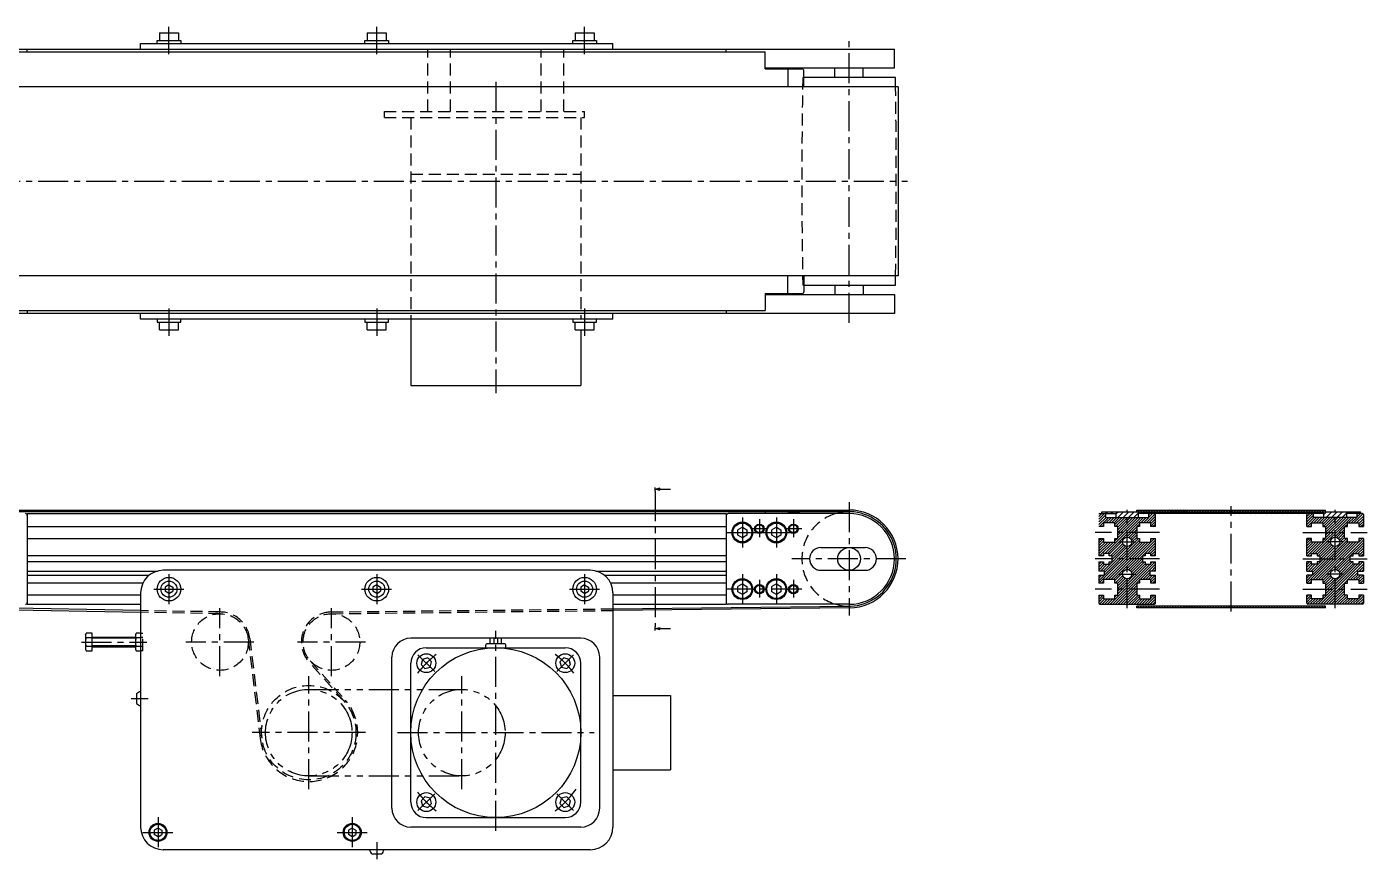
# Model space of a CAD drawing. Extents: x -3 to 1062, y -8 to 436.
# Drawn here: x 352 to 1062, y -5 to 436 of the extents above; entities that cross this region are included whole.
import ezdxf

# ---------------------------------------------------------------- set-up
doc = ezdxf.new("R2010")
doc.units = 0
doc.header["$LTSCALE"] = 0.5
for name, pattern in [('CENTER', [50.8, 31.75, -6.35, 6.35, -6.35]), ('DASHED', [19.05, 12.7, -6.35]), ('PHANTOM', [63.5, 31.75, -6.35, 6.35, -6.35, 6.35, -6.35])]:
    doc.linetypes.add(name, pattern=pattern)
doc.layers.get('0').update_dxf_attribs({"linetype": 'CONTINUOUS'})
doc.layers.add('CENTER', color=1, linetype='CENTER')

# ---------------------------------------------------------------- blocks, each defined once
blk = doc.blocks.new('_OPEN30')
at = {"color": 0, "linetype": 'BYBLOCK'}
for p, q in [((-1, 0.27), (0, 0)), ((0, 0), (-1, -0.27)), ((0, 0), (-1, 0))]:
    blk.add_line(p, q, dxfattribs=at)
blk = doc.blocks.new('*U70')
at = {"color": 7, "linetype": 'CONTINUOUS'}
blk.add_lwpolyline([(687.49, 190.9), (692.99, 190.9)], dxfattribs=at)
at = {"color": 7, "linetype": 'CONTINUOUS', "xscale": 2.5, "yscale": 2.5, "zscale": 2.5, "rotation": 180}
blk.add_blockref('_OPEN30', (684.99, 190.9), dxfattribs=at)
blk = doc.blocks.new('*U71')
at = {"color": 7, "linetype": 'CONTINUOUS'}
blk.add_lwpolyline([(687.49, 117.1), (692.99, 117.1)], dxfattribs=at)
at = {"color": 7, "linetype": 'CONTINUOUS', "xscale": 2.5, "yscale": 2.5, "zscale": 2.5, "rotation": 180}
blk.add_blockref('_OPEN30', (684.99, 117.1), dxfattribs=at)

msp = doc.modelspace()

# ---------------------------------------------------------------- linework, layer by layer
at = {"color": 7, "linetype": 'CONTINUOUS'}
for p, q in [((412.55, 427), (662.55, 427)), ((412.55, 424), (412.55, 427)), ((421.3, 428.6), (433.8, 428.6)), ((421.3, 427), (421.3, 428.6)), ((422.55, 432.6), (432.55, 432.6)), ((422.55, 432.6), (422.55, 428.6)), ((432.55, 432.6), (432.55, 428.6)), ((433.8, 428.6), (433.8, 427)), ((531.3, 428.6), (543.8, 428.6)), ((531.3, 427), (531.3, 428.6)), ((532.55, 432.6), (542.55, 432.6)), ((532.55, 432.6), (532.55, 428.6)), ((542.55, 432.6), (542.55, 428.6)), ((543.8, 428.6), (543.8, 427)), ((641.3, 428.6), (653.8, 428.6)), ((641.3, 427), (641.3, 428.6)), ((642.55, 432.6), (652.55, 432.6)), ((642.55, 432.6), (642.55, 428.6)), ((652.55, 432.6), (652.55, 428.6)), ((653.8, 428.6), (653.8, 427)), ((662.55, 424), (662.55, 427)), ((263.55, 424), (811.55, 424)), ((332.05, 422.5), (743.05, 422.5)), ((352.55, 422.5), (352.55, 424)), ((722.55, 422.5), (722.55, 424)), ((743.05, 413.5), (743.05, 422.5)), ((811.55, 414), (811.55, 424)), ((743.05, 414), (811.55, 414)), ((743.05, 413.5), (762.61, 413.5)), ((755.1, 413.5), (755.1, 404)), ((763.61, 404), (763.61, 412.5)), ((780.05, 409), (780.05, 414)), ((795.05, 409), (795.05, 414)), ((812.05, 409), (763.61, 409)), ((813.45, 404), (261.65, 404)), ((813.45, 404), (813.45, 304)), ((813.45, 304), (261.65, 304)), ((755.1, 294.5), (755.1, 304)), ((763.61, 304), (763.61, 295.5)), ((763.61, 299), (812.05, 299)), ((780.05, 299), (780.05, 294)), ((795.05, 299), (795.05, 294)), ((743.05, 294.5), (743.05, 285.5)), ((743.05, 294.5), (762.61, 294.5)), ((743.05, 294), (811.55, 294)), ((811.55, 294), (811.55, 284)), ((811.55, 284), (263.55, 284)), ((332.05, 285.5), (743.05, 285.5)), ((352.55, 285.5), (352.55, 284)), ((412.55, 281), (412.55, 284)), ((662.55, 281), (662.55, 284)), ((722.55, 285.5), (722.55, 284)), ((662.55, 281), (412.55, 281)), ((421.3, 281), (421.3, 279.4)), ((421.3, 279.4), (433.8, 279.4)), ((422.55, 275.4), (422.55, 279.4)), ((432.55, 275.4), (432.55, 279.4)), ((433.8, 279.4), (433.8, 281)), ((531.3, 281), (531.3, 279.4)), ((531.3, 279.4), (543.8, 279.4)), ((532.55, 275.4), (532.55, 279.4)), ((542.55, 275.4), (542.55, 279.4)), ((543.8, 279.4), (543.8, 281)), ((555.55, 281), (555.55, 245.8)), ((641.3, 281), (641.3, 279.4)), ((641.3, 279.4), (653.8, 279.4)), ((642.55, 275.4), (642.55, 279.4)), ((652.55, 275.4), (652.55, 279.4)), ((653.8, 279.4), (653.8, 281)), ((422.55, 275.4), (432.55, 275.4)), ((532.55, 275.4), (542.55, 275.4)), ((642.55, 275.4), (652.55, 275.4)), ((645.55, 275.4), (645.55, 245.8)), ((555.55, 245.8), (645.55, 245.8)), ((287.55, 179.9), (787.55, 179.9)), ((787.55, 179), (287.55, 179)), ((352.55, 178), (722.55, 178)), ((352.55, 178), (352.55, 130)), ((722.55, 178), (722.55, 130)), ((787.55, 178), (723.55, 178)), ((743.05, 179), (743.05, 178)), ((755.12, 179), (763.61, 178.26)), ((763.61, 178.26), (763.59, 178)), ((920.3, 178), (928.8, 178)), ((921.3, 179), (1058.3, 179)), ((921.3, 178), (921.3, 179)), ((923.3, 178), (923.3, 176)), ((928.8, 178), (928.8, 176)), ((939.8, 179), (939.8, 179.9)), ((939.8, 179.9), (1039.8, 179.9)), ((1038.8, 178), (940.8, 178)), ((940.8, 176), (940.8, 178)), ((946.3, 176), (946.3, 178)), ((949.8, 171.1), (949.8, 177.5)), ((1029.8, 171.1), (1029.8, 177.5)), ((1033.3, 176), (1033.3, 178)), ((1038.8, 176), (1038.8, 178)), ((1039.8, 179), (1039.8, 179.9)), ((1050.8, 178), (1050.8, 176)), ((1059.3, 178), (1050.8, 178)), ((1056.3, 178), (1056.3, 176)), ((1058.3, 178), (1058.3, 179)), ((1059.8, 177.5), (1059.8, 171.1)), ((352.55, 171.1), (722.55, 171.1)), ((731.05, 170.75), (728.67, 169.37)), ((731.05, 170.75), (733.43, 169.37)), ((749.05, 170.75), (746.67, 169.37)), ((749.05, 170.75), (751.43, 169.37)), ((922.3, 171.1), (919.8, 171.1)), ((928.3, 173.1), (922.3, 173.1)), ((922.3, 173.1), (922.3, 171.1)), ((923.3, 176), (946.3, 176)), ((928.3, 171.1), (928.3, 173.1)), ((929.8, 171.1), (928.3, 171.1)), ((929.8, 164.9), (929.8, 171.1)), ((941.3, 171.1), (939.8, 171.1)), ((939.8, 171.1), (939.8, 164.9)), ((947.3, 173.1), (941.3, 173.1)), ((941.3, 173.1), (941.3, 171.1)), ((947.3, 171.1), (947.3, 173.1)), ((949.8, 171.1), (947.3, 171.1)), ((1029.8, 171.1), (1032.3, 171.1)), ((1032.3, 171.1), (1032.3, 173.1)), ((1032.3, 173.1), (1038.3, 173.1)), ((1056.3, 176), (1033.3, 176)), ((1038.3, 173.1), (1038.3, 171.1)), ((1038.3, 171.1), (1039.8, 171.1)), ((1039.8, 171.1), (1039.8, 164.9)), ((1049.8, 164.9), (1049.8, 171.1)), ((1049.8, 171.1), (1051.3, 171.1)), ((1051.3, 171.1), (1051.3, 173.1)), ((1051.3, 173.1), (1057.3, 173.1)), ((1057.3, 173.1), (1057.3, 171.1)), ((1057.3, 171.1), (1059.8, 171.1)), ((352.55, 164.9), (722.55, 164.9)), ((728.67, 166.63), (728.67, 169.37)), ((731.05, 165.25), (728.67, 166.63)), ((733.43, 166.63), (731.05, 165.25)), ((733.43, 169.37), (733.43, 166.63)), ((746.67, 166.63), (746.67, 169.37)), ((749.05, 165.25), (746.67, 166.63)), ((751.43, 166.63), (749.05, 165.25)), ((751.43, 169.37), (751.43, 166.63)), ((919.8, 164.9), (919.8, 155.6)), ((919.8, 164.9), (922.3, 164.9)), ((922.3, 164.9), (922.3, 162.9)), ((928.3, 162.9), (928.3, 164.9)), ((928.3, 164.9), (929.8, 164.9)), ((939.8, 164.9), (941.3, 164.9)), ((941.3, 164.9), (941.3, 162.9)), ((947.3, 162.9), (947.3, 164.9)), ((947.3, 164.9), (949.8, 164.9)), ((949.8, 155.6), (949.8, 164.9)), ((1032.3, 164.9), (1029.8, 164.9)), ((1029.8, 155.6), (1029.8, 164.9)), ((1032.3, 162.9), (1032.3, 164.9)), ((1039.8, 164.9), (1038.3, 164.9)), ((1038.3, 164.9), (1038.3, 162.9)), ((1051.3, 164.9), (1049.8, 164.9)), ((1051.3, 162.9), (1051.3, 164.9)), ((1059.8, 164.9), (1057.3, 164.9)), ((1057.3, 164.9), (1057.3, 162.9)), ((1059.8, 164.9), (1059.8, 155.6)), ((772.57, 160), (796.07, 160)), ((922.3, 162.9), (928.3, 162.9)), ((925.3, 156.85), (922.3, 156.85)), ((922.3, 156.85), (922.3, 155.6)), ((925.3, 155.6), (925.3, 156.85)), ((941.3, 162.9), (947.3, 162.9)), ((947.3, 156.85), (944.3, 156.85)), ((944.3, 156.85), (944.3, 155.6)), ((947.3, 155.6), (947.3, 156.85)), ((1038.3, 162.9), (1032.3, 162.9)), ((1032.3, 155.6), (1032.3, 156.85)), ((1032.3, 156.85), (1035.3, 156.85)), ((1035.3, 156.85), (1035.3, 155.6)), ((1057.3, 162.9), (1051.3, 162.9)), ((1054.3, 155.6), (1054.3, 156.85)), ((1054.3, 156.85), (1057.3, 156.85)), ((1057.3, 156.85), (1057.3, 155.6)), ((722.55, 155.6), (352.55, 155.6)), ((722.55, 152.4), (352.55, 152.4)), ((922.3, 155.6), (919.8, 155.6)), ((919.8, 152.4), (919.8, 147.6)), ((919.8, 152.4), (922.3, 152.4)), ((922.3, 152.4), (922.3, 151.15)), ((922.3, 151.15), (925.3, 151.15)), ((926.8, 155.6), (925.3, 155.6)), ((925.3, 151.15), (925.3, 152.4)), ((925.3, 152.4), (926.8, 152.4)), ((926.8, 152.4), (926.8, 155.6)), ((944.3, 155.6), (942.8, 155.6)), ((942.8, 155.6), (942.8, 152.4)), ((942.8, 152.4), (944.3, 152.4)), ((944.3, 152.4), (944.3, 151.15)), ((944.3, 151.15), (947.3, 151.15)), ((949.8, 155.6), (947.3, 155.6)), ((947.3, 151.15), (947.3, 152.4)), ((947.3, 152.4), (949.8, 152.4)), ((949.8, 147.6), (949.8, 152.4)), ((1029.8, 155.6), (1032.3, 155.6)), ((1032.3, 152.4), (1029.8, 152.4)), ((1029.8, 147.6), (1029.8, 152.4)), ((1032.3, 151.15), (1032.3, 152.4)), ((1035.3, 151.15), (1032.3, 151.15)), ((1035.3, 155.6), (1036.8, 155.6)), ((1036.8, 152.4), (1035.3, 152.4)), ((1035.3, 152.4), (1035.3, 151.15)), ((1036.8, 155.6), (1036.8, 152.4)), ((1052.8, 152.4), (1052.8, 155.6)), ((1052.8, 155.6), (1054.3, 155.6)), ((1054.3, 152.4), (1052.8, 152.4)), ((1054.3, 151.15), (1054.3, 152.4)), ((1057.3, 151.15), (1054.3, 151.15)), ((1057.3, 155.6), (1059.8, 155.6)), ((1059.8, 152.4), (1057.3, 152.4)), ((1057.3, 152.4), (1057.3, 151.15)), ((1059.8, 152.4), (1059.8, 147.6)), ((352.55, 147.6), (421.48, 147.6)), ((352.55, 145.4), (417.09, 145.4)), ((650.55, 148), (424.55, 148)), ((653.63, 147.6), (722.55, 147.6)), ((658.01, 145.4), (722.55, 145.4)), ((772.57, 148), (796.07, 148)), ((922.8, 147.6), (919.8, 147.6)), ((919.8, 145.4), (919.8, 141.1)), ((919.8, 145.4), (922.8, 145.4)), ((928.3, 143.1), (922.3, 143.1)), ((922.3, 143.1), (922.3, 141.1)), ((922.8, 145.4), (922.8, 147.6)), ((928.3, 141.1), (928.3, 143.1)), ((947.3, 143.1), (941.3, 143.1)), ((941.3, 143.1), (941.3, 141.1)), ((949.8, 147.6), (946.8, 147.6)), ((946.8, 147.6), (946.8, 145.4)), ((946.8, 145.4), (949.8, 145.4)), ((947.3, 141.1), (947.3, 143.1)), ((949.8, 141.1), (949.8, 145.4)), ((1029.8, 147.6), (1032.8, 147.6)), ((1032.8, 145.4), (1029.8, 145.4)), ((1029.8, 141.1), (1029.8, 145.4)), ((1032.3, 141.1), (1032.3, 143.1)), ((1032.3, 143.1), (1038.3, 143.1)), ((1032.8, 147.6), (1032.8, 145.4)), ((1038.3, 143.1), (1038.3, 141.1)), ((1051.3, 141.1), (1051.3, 143.1)), ((1051.3, 143.1), (1057.3, 143.1)), ((1056.8, 145.4), (1056.8, 147.6)), ((1056.8, 147.6), (1059.8, 147.6)), ((1059.8, 145.4), (1056.8, 145.4)), ((1057.3, 143.1), (1057.3, 141.1)), ((1059.8, 145.4), (1059.8, 141.1)), ((413.69, 141.1), (352.55, 141.1)), ((412.55, 134.9), (352.55, 134.9)), ((412.55, 136), (412.55, 12)), ((427.55, 140.29), (425.55, 139.13)), ((425.55, 139.13), (425.55, 136.86)), ((427.55, 135.71), (425.55, 136.86)), ((427.55, 140.29), (429.55, 139.13)), ((427.55, 135.71), (429.55, 136.86)), ((429.55, 139.13), (429.55, 136.86)), ((537.55, 140.29), (535.55, 139.13)), ((535.55, 139.13), (535.55, 136.86)), ((537.55, 135.71), (535.55, 136.86)), ((537.55, 140.29), (539.55, 139.13)), ((537.55, 135.71), (539.55, 136.86)), ((539.55, 139.13), (539.55, 136.86)), ((647.55, 140.29), (645.55, 139.13)), ((645.55, 139.13), (645.55, 136.86)), ((647.55, 135.71), (645.55, 136.86)), ((647.55, 140.29), (649.55, 139.13)), ((647.55, 135.71), (649.55, 136.86)), ((649.55, 139.13), (649.55, 136.86)), ((722.55, 141.1), (661.42, 141.1)), ((662.55, 136), (662.55, 12)), ((722.55, 134.9), (662.55, 134.9)), ((731.05, 140.75), (728.67, 139.37)), ((728.67, 136.63), (728.67, 139.37)), ((731.05, 135.25), (728.67, 136.63)), ((731.05, 140.75), (733.43, 139.37)), ((733.43, 136.63), (731.05, 135.25)), ((733.43, 139.37), (733.43, 136.63)), ((749.05, 140.75), (746.67, 139.37)), ((746.67, 136.63), (746.67, 139.37)), ((749.05, 135.25), (746.67, 136.63)), ((749.05, 140.75), (751.43, 139.37)), ((751.43, 136.63), (749.05, 135.25)), ((751.43, 139.37), (751.43, 136.63)), ((922.3, 141.1), (919.8, 141.1)), ((919.8, 134.9), (919.8, 130.5)), ((919.8, 134.9), (922.3, 134.9)), ((922.3, 134.9), (922.3, 132.9)), ((929.8, 141.1), (928.3, 141.1)), ((928.3, 132.9), (928.3, 134.9)), ((928.3, 134.9), (929.8, 134.9)), ((929.8, 134.9), (929.8, 141.1)), ((941.3, 141.1), (939.8, 141.1)), ((939.8, 141.1), (939.8, 134.9)), ((939.8, 134.9), (941.3, 134.9)), ((941.3, 134.9), (941.3, 132.9)), ((949.8, 141.1), (947.3, 141.1)), ((947.3, 132.9), (947.3, 134.9)), ((947.3, 134.9), (949.8, 134.9)), ((949.8, 130.5), (949.8, 134.9)), ((1029.8, 141.1), (1032.3, 141.1)), ((1032.3, 134.9), (1029.8, 134.9)), ((1029.8, 130.5), (1029.8, 134.9)), ((1032.3, 132.9), (1032.3, 134.9)), ((1038.3, 141.1), (1039.8, 141.1)), ((1039.8, 134.9), (1038.3, 134.9)), ((1038.3, 134.9), (1038.3, 132.9)), ((1039.8, 141.1), (1039.8, 134.9)), ((1049.8, 134.9), (1049.8, 141.1)), ((1049.8, 141.1), (1051.3, 141.1)), ((1051.3, 134.9), (1049.8, 134.9)), ((1051.3, 132.9), (1051.3, 134.9)), ((1057.3, 141.1), (1059.8, 141.1)), ((1059.8, 134.9), (1057.3, 134.9)), ((1057.3, 134.9), (1057.3, 132.9)), ((1059.8, 134.9), (1059.8, 130.5)), ((287.07, 128.1), (412.55, 125.78)), ((412.55, 126.68), (287.09, 129)), ((352.55, 130), (412.55, 130)), ((662.55, 130), (722.55, 130)), ((662.55, 127.59), (787.84, 129)), ((787.85, 128.1), (662.55, 126.69)), ((787.55, 130), (723.55, 130)), ((920.3, 130), (949.3, 130)), ((922.3, 132.9), (928.3, 132.9)), ((1039.8, 129), (939.8, 129)), ((939.8, 128.1), (939.8, 129)), ((1039.8, 128.1), (939.8, 128.1)), ((941.3, 132.9), (947.3, 132.9)), ((1059.3, 130), (1030.3, 130)), ((1038.3, 132.9), (1032.3, 132.9)), ((1039.8, 128.1), (1039.8, 129)), ((1057.3, 132.9), (1051.3, 132.9)), ((383.32, 114), (383.67, 114.62)), ((383.32, 114), (383.32, 106)), ((386.82, 114.62), (383.67, 114.62)), ((386.82, 105.38), (386.82, 114.62)), ((409.75, 114), (410.11, 114.62)), ((409.75, 114), (409.75, 106)), ((412.55, 114.62), (410.11, 114.62)), ((383.67, 112.31), (386.82, 112.31)), ((386.82, 107.69), (383.67, 107.69)), ((386.82, 112.5), (409.75, 112.5)), ((386.82, 107.5), (409.75, 107.5)), ((410.11, 112.31), (412.55, 112.31)), ((412.55, 107.69), (410.11, 107.69)), ((645.55, 112), (555.55, 112)), ((563.78, 107), (637.32, 107)), ((595.3, 107), (595.3, 108.5)), ((605.3, 109), (595.8, 109)), ((597.55, 109), (597.55, 112)), ((599.55, 112), (599.55, 109)), ((601.55, 109), (601.55, 112)), ((603.55, 109), (603.55, 112)), ((605.8, 107), (605.8, 108.5)), ((383.32, 106), (383.67, 105.38)), ((383.67, 105.38), (386.82, 105.38)), ((409.75, 106), (410.11, 105.38)), ((410.11, 105.38), (412.55, 105.38)), ((545.55, 22), (545.55, 102)), ((561.74, 100.81), (561, 98.02)), ((564.53, 101.56), (561.74, 100.81)), ((566.57, 99.52), (564.53, 101.56)), ((565.82, 96.73), (566.57, 99.52)), ((636.58, 101.56), (634.53, 99.52)), ((634.53, 99.52), (635.28, 96.73)), ((639.36, 100.81), (636.58, 101.56)), ((640.11, 98.02), (639.36, 100.81)), ((655.55, 22), (655.55, 102)), ((555.55, 25.23), (555.55, 98.77)), ((561, 98.02), (563.04, 95.98)), ((563.04, 95.98), (565.82, 96.73)), ((635.28, 96.73), (638.07, 95.98)), ((638.07, 95.98), (640.11, 98.02)), ((645.55, 25.23), (645.55, 98.77)), ((410.35, 82.53), (410.35, 77.47)), ((662.55, 81.75), (693.05, 81.75)), ((693.05, 81.75), (693.05, 42.25)), ((662.55, 42.25), (693.05, 42.25)), ((563.04, 28.02), (561, 25.98)), ((561, 25.98), (561.74, 23.19)), ((561.74, 23.19), (564.53, 22.44)), ((565.82, 27.27), (563.04, 28.02)), ((564.53, 22.44), (566.57, 24.48)), ((566.57, 24.48), (565.82, 27.27)), ((635.28, 27.27), (634.53, 24.48)), ((634.53, 24.48), (636.58, 22.44)), ((638.07, 28.02), (635.28, 27.27)), ((636.58, 22.44), (639.36, 23.19)), ((640.11, 25.98), (638.07, 28.02)), ((639.36, 23.19), (640.11, 25.98)), ((563.78, 17), (637.32, 17)), ((421.75, 11.49), (419.75, 10.33)), ((419.75, 10.33), (419.75, 8.06)), ((421.75, 6.91), (419.75, 8.06)), ((421.75, 11.49), (423.75, 10.33)), ((421.75, 6.91), (423.75, 8.06)), ((423.75, 10.33), (423.75, 8.06)), ((524.55, 11.49), (522.55, 10.33)), ((522.55, 10.33), (522.55, 8.06)), ((524.55, 6.91), (522.55, 8.06)), ((524.55, 11.49), (526.55, 10.33)), ((524.55, 6.91), (526.55, 8.06)), ((526.55, 10.33), (526.55, 8.06)), ((645.55, 12), (555.55, 12)), ((650.55, 0), (424.55, 0)), ((535.03, -2.2), (540.08, -2.2))]:
    msp.add_line(p, q, dxfattribs=at)
at = {"color": 3, "linetype": 'DASHED'}
for p, q in [((564.55, 391), (564.55, 424)), ((576.55, 391), (576.55, 424)), ((624.55, 391), (624.55, 424)), ((636.55, 391), (636.55, 424)), ((763.05, 409), (763.61, 409)), ((541.55, 391), (647.55, 391)), ((541.55, 387.8), (541.55, 391)), ((647.55, 387.8), (647.55, 391)), ((541.55, 387.8), (647.55, 387.8)), ((555.55, 387.8), (555.55, 281)), ((645.55, 387.8), (645.55, 281)), ((555.55, 357.8), (645.55, 357.8)), ((763.61, 299), (763.05, 299)), ((454.85, 125.9), (412.55, 126.68)), ((454.83, 125), (412.55, 125.78)), ((513.37, 125.9), (662.55, 127.59)), ((513.38, 125), (662.55, 126.69)), ((412.55, 114.62), (413.75, 114.62)), ((413.75, 105.38), (413.75, 114.62)), ((413.75, 112.31), (412.55, 112.31)), ((413.75, 107.69), (412.55, 107.69)), ((469.44, 111.8), (475.84, 58.89)), ((470.34, 111.91), (476.73, 59)), ((413.75, 105.38), (412.55, 105.38)), ((520.21, 78.64), (501.68, 99.42)), ((502.36, 100.02), (520.89, 79.24))]:
    msp.add_line(p, q, dxfattribs=at)
at = {"color": 3, "linetype": 'CONTINUOUS'}
for p, q in [((919.8, 176.43), (921.37, 178)), ((919.8, 175.01), (922.79, 178)), ((923.31, 178), (924.31, 179)), ((926.13, 178), (927.13, 179)), ((928.8, 177.84), (929.96, 179)), ((929.79, 176), (932.79, 179)), ((932.62, 176), (935.62, 179)), ((935.45, 176), (938.45, 179)), ((938.28, 176), (941.28, 179)), ((941.16, 179), (940.26, 179.9)), ((942.57, 179), (941.67, 179.9)), ((943.99, 179), (943.09, 179.9)), ((943.11, 178), (944.11, 179)), ((945.4, 179), (944.5, 179.9)), ((944.76, 173.1), (949.57, 177.92)), ((946.81, 179), (945.91, 179.9)), ((945.93, 178), (946.93, 179)), ((946.24, 178), (946.3, 178.06)), ((946.3, 177.47), (946.83, 178)), ((946.3, 176.06), (948.24, 178)), ((948.23, 179), (947.33, 179.9)), ((949.64, 179), (948.74, 179.9)), ((948.76, 178), (949.76, 179)), ((951.06, 179), (950.16, 179.9)), ((952.47, 179), (951.57, 179.9)), ((951.59, 178), (952.59, 179)), ((953.89, 179), (952.99, 179.9)), ((955.3, 179), (954.4, 179.9)), ((954.42, 178), (955.42, 179)), ((956.71, 179), (955.81, 179.9)), ((958.13, 179), (957.23, 179.9)), ((957.25, 178), (958.25, 179)), ((959.54, 179), (958.64, 179.9)), ((960.96, 179), (960.06, 179.9)), ((960.08, 178), (961.08, 179)), ((962.37, 179), (961.47, 179.9)), ((963.78, 179), (962.88, 179.9)), ((962.9, 178), (963.9, 179)), ((965.2, 179), (964.3, 179.9)), ((966.61, 179), (965.71, 179.9)), ((965.73, 178), (966.73, 179)), ((968.03, 179), (967.13, 179.9)), ((969.44, 179), (968.54, 179.9)), ((968.56, 178), (969.56, 179)), ((970.86, 179), (969.96, 179.9)), ((972.27, 179), (971.37, 179.9)), ((971.39, 178), (972.39, 179)), ((973.68, 179), (972.78, 179.9)), ((975.1, 179), (974.2, 179.9)), ((974.22, 178), (975.22, 179)), ((976.51, 179), (975.61, 179.9)), ((977.93, 179), (977.03, 179.9)), ((977.05, 178), (978.05, 179)), ((979.34, 179), (978.44, 179.9)), ((980.76, 179), (979.86, 179.9)), ((979.87, 178), (980.87, 179)), ((982.17, 179), (981.27, 179.9)), ((983.58, 179), (982.68, 179.9)), ((982.7, 178), (983.7, 179)), ((985, 179), (984.1, 179.9)), ((986.41, 179), (985.51, 179.9)), ((985.53, 178), (986.53, 179)), ((987.83, 179), (986.93, 179.9)), ((989.24, 179), (988.34, 179.9)), ((988.36, 178), (989.36, 179)), ((990.65, 179), (989.75, 179.9)), ((992.07, 179), (991.17, 179.9)), ((991.19, 178), (992.19, 179)), ((993.48, 179), (992.58, 179.9)), ((994.9, 179), (994, 179.9)), ((994.02, 178), (995.02, 179)), ((996.31, 179), (995.41, 179.9)), ((997.73, 179), (996.83, 179.9)), ((996.85, 178), (997.85, 179)), ((999.14, 179), (998.24, 179.9)), ((1000.55, 179), (999.65, 179.9)), ((999.67, 178), (1000.67, 179)), ((1001.97, 179), (1001.07, 179.9)), ((1003.38, 179), (1002.48, 179.9)), ((1002.5, 178), (1003.5, 179)), ((1004.8, 179), (1003.9, 179.9)), ((1006.21, 179), (1005.31, 179.9)), ((1005.33, 178), (1006.33, 179)), ((1007.63, 179), (1006.73, 179.9)), ((1009.04, 179), (1008.14, 179.9)), ((1008.16, 178), (1009.16, 179)), ((1010.45, 179), (1009.55, 179.9)), ((1011.87, 179), (1010.97, 179.9)), ((1010.99, 178), (1011.99, 179)), ((1013.28, 179), (1012.38, 179.9)), ((1014.7, 179), (1013.8, 179.9)), ((1013.82, 178), (1014.82, 179)), ((1016.11, 179), (1015.21, 179.9)), ((1017.53, 179), (1016.63, 179.9)), ((1016.64, 178), (1017.64, 179)), ((1018.94, 179), (1018.04, 179.9)), ((1020.35, 179), (1019.45, 179.9)), ((1019.47, 178), (1020.47, 179)), ((1021.77, 179), (1020.87, 179.9)), ((1023.18, 179), (1022.28, 179.9)), ((1022.3, 178), (1023.3, 179)), ((1024.6, 179), (1023.7, 179.9)), ((1026.01, 179), (1025.11, 179.9)), ((1025.13, 178), (1026.13, 179)), ((1027.42, 179), (1026.52, 179.9)), ((1028.84, 179), (1027.94, 179.9)), ((1027.96, 178), (1028.96, 179)), ((1030.25, 179), (1029.35, 179.9)), ((1029.8, 176.43), (1031.37, 178)), ((1029.8, 175.01), (1032.79, 178)), ((1031.67, 179), (1030.77, 179.9)), ((1030.79, 178), (1031.79, 179)), ((1033.08, 179), (1032.18, 179.9)), ((1034.5, 179), (1033.6, 179.9)), ((1033.61, 178), (1034.61, 179)), ((1035.91, 179), (1035.01, 179.9)), ((1037.32, 179), (1036.42, 179.9)), ((1036.44, 178), (1037.44, 179)), ((1038.74, 179), (1037.84, 179.9)), ((1038.8, 177.53), (1040.27, 179)), ((1039.8, 179.35), (1039.25, 179.9)), ((1040.1, 176), (1043.1, 179)), ((1042.93, 176), (1045.93, 179)), ((1045.76, 176), (1048.76, 179)), ((1048.59, 176), (1051.59, 179)), ((1053.41, 178), (1054.41, 179)), ((1054.76, 173.1), (1059.57, 177.92)), ((1056.24, 178), (1057.24, 179)), ((1056.24, 178), (1056.3, 178.06)), ((1056.3, 177.47), (1056.83, 178)), ((1056.3, 176.06), (1058.24, 178)), ((919.8, 173.6), (923.3, 177.1)), ((919.8, 172.18), (923.61, 176)), ((920.13, 171.1), (925.03, 176)), ((921.54, 171.1), (922.3, 171.86)), ((922.85, 156.85), (942, 176)), ((923.54, 173.1), (926.44, 176)), ((924.26, 156.85), (943.41, 176)), ((924.96, 173.1), (927.86, 176)), ((926.37, 173.1), (929.27, 176)), ((927.79, 173.1), (930.69, 176)), ((928.3, 172.2), (932.1, 176)), ((928.61, 171.1), (933.51, 176)), ((929.8, 170.87), (934.93, 176)), ((929.8, 169.46), (936.34, 176)), ((929.8, 168.04), (937.76, 176)), ((929.8, 166.63), (939.17, 176)), ((929.8, 165.21), (940.59, 176)), ((934.27, 165.44), (939.8, 170.97)), ((939.93, 171.1), (941.3, 172.47)), ((941.93, 173.1), (944.83, 176)), ((943.34, 173.1), (946.24, 176)), ((946.17, 173.1), (949.8, 176.73)), ((947.3, 172.81), (949.8, 175.31)), ((947.3, 171.4), (949.8, 173.9)), ((948.41, 171.1), (949.8, 172.49)), ((1029.8, 173.6), (1033.3, 177.1)), ((1029.8, 172.18), (1033.61, 176)), ((1030.13, 171.1), (1035.03, 176)), ((1031.54, 171.1), (1032.3, 171.86)), ((1032.85, 156.85), (1052, 176)), ((1033.54, 173.1), (1036.44, 176)), ((1034.26, 156.85), (1053.41, 176)), ((1034.96, 173.1), (1037.86, 176)), ((1036.37, 173.1), (1039.27, 176)), ((1037.79, 173.1), (1040.69, 176)), ((1038.3, 172.2), (1042.1, 176)), ((1038.61, 171.1), (1043.51, 176)), ((1039.8, 170.87), (1044.93, 176)), ((1039.8, 169.46), (1046.34, 176)), ((1039.8, 168.04), (1047.76, 176)), ((1039.8, 166.63), (1049.17, 176)), ((1039.8, 165.21), (1050.59, 176)), ((1044.27, 165.44), (1049.8, 170.97)), ((1049.93, 171.1), (1051.3, 172.47)), ((1051.93, 173.1), (1054.83, 176)), ((1053.34, 173.1), (1056.24, 176)), ((1056.17, 173.1), (1059.8, 176.73)), ((1057.3, 172.81), (1059.8, 175.31)), ((1057.3, 171.4), (1059.8, 173.9)), ((1058.41, 171.1), (1059.8, 172.49)), ((919.8, 163.7), (921, 164.9)), ((919.8, 162.28), (922.3, 164.78)), ((919.8, 160.87), (922.3, 163.37)), ((922.8, 146.9), (940.8, 164.9)), ((922.8, 145.49), (941.3, 163.99)), ((925.3, 156.47), (932.35, 163.53)), ((928.3, 163.71), (929.49, 164.9)), ((934.23, 148.44), (949.8, 164)), ((935.61, 165.37), (939.8, 169.56)), ((936.49, 164.84), (939.8, 168.14)), ((937.08, 164.01), (939.8, 166.73)), ((937.29, 162.81), (939.8, 165.31)), ((947.3, 164.33), (947.87, 164.9)), ((947.3, 162.91), (949.28, 164.9)), ((1029.8, 163.7), (1031, 164.9)), ((1029.8, 162.28), (1032.3, 164.78)), ((1029.8, 160.87), (1032.3, 163.37)), ((1032.8, 146.9), (1050.8, 164.9)), ((1032.8, 145.49), (1051.3, 163.99)), ((1035.3, 156.47), (1042.35, 163.53)), ((1038.3, 163.71), (1039.49, 164.9)), ((1044.23, 148.44), (1059.8, 164)), ((1045.61, 165.37), (1049.8, 169.56)), ((1046.49, 164.84), (1049.8, 168.14)), ((1047.08, 164.01), (1049.8, 166.73)), ((1047.29, 162.81), (1049.8, 165.31)), ((1057.3, 164.33), (1057.87, 164.9)), ((1057.3, 162.91), (1059.28, 164.9)), ((919.8, 159.46), (923.24, 162.9)), ((919.8, 158.04), (924.66, 162.9)), ((919.8, 156.63), (926.07, 162.9)), ((919.83, 141.1), (941.63, 162.9)), ((920.19, 155.6), (927.49, 162.9)), ((921.6, 155.6), (922.3, 156.3)), ((922.08, 147.6), (934.99, 160.51)), ((923.24, 143.1), (943.04, 162.9)), ((924.66, 143.1), (944.46, 162.9)), ((925.84, 155.6), (932.43, 162.19)), ((926.07, 143.1), (945.87, 162.9)), ((926.8, 155.14), (932.96, 161.3)), ((926.8, 153.73), (933.79, 160.71)), ((927.48, 143.1), (947.28, 162.9)), ((942.81, 155.6), (949.8, 162.59)), ((945.48, 156.85), (949.8, 161.17)), ((946.89, 156.85), (949.8, 159.76)), ((947.3, 155.84), (949.8, 158.34)), ((948.47, 155.6), (949.8, 156.93)), ((1029.8, 159.46), (1033.24, 162.9)), ((1029.8, 158.04), (1034.66, 162.9)), ((1029.8, 156.63), (1036.07, 162.9)), ((1029.83, 141.1), (1051.63, 162.9)), ((1030.19, 155.6), (1037.49, 162.9)), ((1031.6, 155.6), (1032.3, 156.3)), ((1032.08, 147.6), (1044.99, 160.51)), ((1033.24, 143.1), (1053.04, 162.9)), ((1034.66, 143.1), (1054.46, 162.9)), ((1035.84, 155.6), (1042.43, 162.19)), ((1036.07, 143.1), (1055.87, 162.9)), ((1036.8, 155.14), (1042.96, 161.3)), ((1036.8, 153.73), (1043.79, 160.71)), ((1037.48, 143.1), (1057.28, 162.9)), ((1052.81, 155.6), (1059.8, 162.59)), ((1055.48, 156.85), (1059.8, 161.17)), ((1056.89, 156.85), (1059.8, 159.76)), ((1057.3, 155.84), (1059.8, 158.34)), ((1058.47, 155.6), (1059.8, 156.93)), ((919.8, 152.38), (919.81, 152.4)), ((919.8, 150.97), (921.23, 152.4)), ((919.8, 149.56), (922.3, 152.06)), ((919.8, 148.14), (922.81, 151.15)), ((920.67, 147.6), (924.22, 151.15)), ((925.3, 152.23), (925.47, 152.4)), ((925.7, 130), (946.85, 151.15)), ((927.11, 130), (949.51, 152.4)), ((929.8, 136.93), (944.3, 151.43)), ((929.8, 135.51), (945.43, 151.15)), ((935.59, 148.37), (942.8, 155.59)), ((936.48, 147.85), (942.8, 154.17)), ((937.07, 147.03), (942.8, 152.76)), ((937.29, 145.84), (943.86, 152.4)), ((941.63, 143.1), (949.8, 151.27)), ((944.23, 155.6), (944.3, 155.67)), ((947.3, 151.6), (948.1, 152.4)), ((947.54, 147.6), (949.8, 149.86)), ((1029.8, 152.38), (1029.81, 152.4)), ((1029.8, 150.97), (1031.23, 152.4)), ((1029.8, 149.56), (1032.3, 152.06)), ((1029.8, 148.14), (1032.81, 151.15)), ((1030.67, 147.6), (1034.22, 151.15)), ((1035.3, 152.23), (1035.47, 152.4)), ((1035.7, 130), (1056.85, 151.15)), ((1037.11, 130), (1059.51, 152.4)), ((1039.8, 136.93), (1054.3, 151.43)), ((1039.8, 135.51), (1055.43, 151.15)), ((1045.59, 148.37), (1052.8, 155.59)), ((1046.48, 147.85), (1052.8, 154.17)), ((1047.07, 147.03), (1052.8, 152.76)), ((1047.29, 145.84), (1053.86, 152.4)), ((1051.63, 143.1), (1059.8, 151.27)), ((1054.23, 155.6), (1054.3, 155.67)), ((1057.3, 151.6), (1058.1, 152.4)), ((1057.54, 147.6), (1059.8, 149.86)), ((919.8, 145.31), (919.88, 145.4)), ((919.8, 143.9), (921.3, 145.4)), ((919.8, 142.49), (922.71, 145.4)), ((921.24, 141.1), (922.3, 142.16)), ((928.3, 142.5), (932.36, 146.56)), ((928.31, 141.1), (932.43, 145.21)), ((928.53, 130), (941.3, 142.77)), ((929.73, 141.1), (932.95, 144.32)), ((929.8, 139.76), (933.76, 143.72)), ((929.8, 138.34), (934.96, 143.51)), ((943.04, 143.1), (946.8, 146.86)), ((944.45, 143.1), (946.8, 145.44)), ((945.87, 143.1), (948.17, 145.4)), ((947.28, 143.1), (949.58, 145.4)), ((947.3, 141.7), (949.8, 144.2)), ((948.11, 141.1), (949.8, 142.79)), ((948.95, 147.6), (949.8, 148.44)), ((1029.8, 145.31), (1029.88, 145.4)), ((1029.8, 143.9), (1031.3, 145.4)), ((1029.8, 142.49), (1032.71, 145.4)), ((1031.24, 141.1), (1032.3, 142.16)), ((1038.3, 142.5), (1042.36, 146.56)), ((1038.31, 141.1), (1042.43, 145.21)), ((1038.53, 130), (1051.3, 142.77)), ((1039.73, 141.1), (1042.95, 144.32)), ((1039.8, 139.76), (1043.76, 143.72)), ((1039.8, 138.34), (1044.96, 143.51)), ((1053.04, 143.1), (1056.8, 146.86)), ((1054.45, 143.1), (1056.8, 145.44)), ((1055.87, 143.1), (1058.17, 145.4)), ((1057.28, 143.1), (1059.58, 145.4)), ((1057.3, 141.7), (1059.8, 144.2)), ((1058.11, 141.1), (1059.8, 142.79)), ((1058.95, 147.6), (1059.8, 148.44)), ((919.8, 134), (920.7, 134.9)), ((919.8, 132.59), (922.11, 134.9)), ((928.3, 134.01), (929.18, 134.9)), ((929.94, 130), (939.8, 139.86)), ((931.35, 130), (939.8, 138.44)), ((932.77, 130), (939.8, 137.03)), ((934.18, 130), (939.8, 135.62)), ((935.6, 130), (940.5, 134.9)), ((941.04, 141.1), (941.3, 141.36)), ((947.3, 134.63), (947.57, 134.9)), ((947.3, 133.22), (948.98, 134.9)), ((949.53, 141.1), (949.8, 141.37)), ((1029.8, 134), (1030.7, 134.9)), ((1029.8, 132.59), (1032.11, 134.9)), ((1038.3, 134.01), (1039.18, 134.9)), ((1039.94, 130), (1049.8, 139.86)), ((1041.35, 130), (1049.8, 138.44)), ((1042.77, 130), (1049.8, 137.03)), ((1044.18, 130), (1049.8, 135.62)), ((1045.6, 130), (1050.5, 134.9)), ((1051.04, 141.1), (1051.3, 141.36)), ((1057.3, 134.63), (1057.57, 134.9)), ((1057.3, 133.22), (1058.98, 134.9)), ((1059.53, 141.1), (1059.8, 141.37)), ((919.8, 131.17), (922.3, 133.67)), ((920.09, 130.05), (922.94, 132.9)), ((921.46, 130), (924.36, 132.9)), ((922.87, 130), (925.77, 132.9)), ((924.28, 130), (927.18, 132.9)), ((937.01, 130), (941.3, 134.29)), ((938.43, 130), (941.33, 132.9)), ((939.84, 130), (942.74, 132.9)), ((941.15, 128.1), (940.25, 129)), ((941.25, 130), (944.15, 132.9)), ((942.56, 128.1), (941.66, 129)), ((942.67, 130), (945.57, 132.9)), ((943.97, 128.1), (943.07, 129)), ((944.08, 130), (946.98, 132.9)), ((945.39, 128.1), (944.49, 129)), ((945.5, 130), (949.8, 134.3)), ((946.8, 128.1), (945.9, 129)), ((946.91, 130), (949.8, 132.89)), ((948.22, 128.1), (947.32, 129)), ((948.33, 130), (949.8, 131.47)), ((949.63, 128.1), (948.73, 129)), ((951.05, 128.1), (950.15, 129)), ((952.46, 128.1), (951.56, 129)), ((953.87, 128.1), (952.97, 129)), ((955.29, 128.1), (954.39, 129)), ((956.7, 128.1), (955.8, 129)), ((958.12, 128.1), (957.22, 129)), ((959.53, 128.1), (958.63, 129)), ((960.94, 128.1), (960.04, 129)), ((962.36, 128.1), (961.46, 129)), ((963.77, 128.1), (962.87, 129)), ((965.19, 128.1), (964.29, 129)), ((966.6, 128.1), (965.7, 129)), ((968.02, 128.1), (967.12, 129)), ((969.43, 128.1), (968.53, 129)), ((970.84, 128.1), (969.94, 129)), ((972.26, 128.1), (971.36, 129)), ((973.67, 128.1), (972.77, 129)), ((975.09, 128.1), (974.19, 129)), ((976.5, 128.1), (975.6, 129)), ((977.92, 128.1), (977.02, 129)), ((979.33, 128.1), (978.43, 129)), ((980.74, 128.1), (979.84, 129)), ((982.16, 128.1), (981.26, 129)), ((983.57, 128.1), (982.67, 129)), ((984.99, 128.1), (984.09, 129)), ((986.4, 128.1), (985.5, 129)), ((987.81, 128.1), (986.91, 129)), ((989.23, 128.1), (988.33, 129)), ((990.64, 128.1), (989.74, 129)), ((992.06, 128.1), (991.16, 129)), ((993.47, 128.1), (992.57, 129)), ((994.89, 128.1), (993.99, 129)), ((996.3, 128.1), (995.4, 129)), ((997.71, 128.1), (996.81, 129)), ((999.13, 128.1), (998.23, 129)), ((1000.54, 128.1), (999.64, 129)), ((1001.96, 128.1), (1001.06, 129)), ((1003.37, 128.1), (1002.47, 129)), ((1004.79, 128.1), (1003.89, 129)), ((1006.2, 128.1), (1005.3, 129)), ((1007.61, 128.1), (1006.71, 129)), ((1009.03, 128.1), (1008.13, 129)), ((1010.44, 128.1), (1009.54, 129)), ((1011.86, 128.1), (1010.96, 129)), ((1013.27, 128.1), (1012.37, 129)), ((1014.68, 128.1), (1013.78, 129)), ((1016.1, 128.1), (1015.2, 129)), ((1017.51, 128.1), (1016.61, 129)), ((1018.93, 128.1), (1018.03, 129)), ((1020.34, 128.1), (1019.44, 129)), ((1021.76, 128.1), (1020.86, 129)), ((1023.17, 128.1), (1022.27, 129)), ((1024.58, 128.1), (1023.68, 129)), ((1026, 128.1), (1025.1, 129)), ((1027.41, 128.1), (1026.51, 129)), ((1028.83, 128.1), (1027.93, 129)), ((1030.24, 128.1), (1029.34, 129)), ((1029.8, 131.17), (1032.3, 133.67)), ((1030.09, 130.05), (1032.94, 132.9)), ((1031.66, 128.1), (1030.76, 129)), ((1031.46, 130), (1034.36, 132.9)), ((1033.07, 128.1), (1032.17, 129)), ((1032.87, 130), (1035.77, 132.9)), ((1034.48, 128.1), (1033.58, 129)), ((1034.28, 130), (1037.18, 132.9)), ((1035.9, 128.1), (1035, 129)), ((1037.31, 128.1), (1036.41, 129)), ((1038.73, 128.1), (1037.83, 129)), ((1039.8, 128.44), (1039.24, 129)), ((1047.01, 130), (1051.3, 134.29)), ((1048.43, 130), (1051.33, 132.9)), ((1049.84, 130), (1052.74, 132.9)), ((1051.25, 130), (1054.15, 132.9)), ((1052.67, 130), (1055.57, 132.9)), ((1054.08, 130), (1056.98, 132.9)), ((1055.5, 130), (1059.8, 134.3)), ((1056.91, 130), (1059.8, 132.89)), ((1058.33, 130), (1059.8, 131.47)), ((409.75, 112.07), (386.82, 112.07)), ((409.75, 107.94), (386.82, 107.94))]:
    msp.add_line(p, q, dxfattribs=at)
at = {"color": 3, "linetype": 'PHANTOM'}
for p, q in [((501.55, 84.9), (582.55, 84.9)), ((501.55, 39.09), (582.55, 39.09))]:
    msp.add_line(p, q, dxfattribs=at)
at = {"color": 7, "linetype": 'CONTINUOUS'}
for centre, radius in [((731.05, 168), 5.5), ((731.05, 168), 5), ((740.05, 170), 2.07), ((749.05, 168), 5.5), ((749.05, 168), 5), ((758.05, 170), 2.07), ((934.8, 163), 2.5), ((1044.8, 163), 2.5), ((787.55, 154), 6), ((427.55, 138), 6.25), ((427.55, 138), 4.25), ((537.55, 138), 6.25), ((537.55, 138), 4.25), ((647.55, 138), 6.25), ((647.55, 138), 4.25), ((731.05, 138), 5.5), ((731.05, 138), 5), ((749.05, 138), 5.5), ((749.05, 138), 5), ((934.8, 146), 2.5), ((1044.8, 146), 2.5), ((740.05, 138), 2.07), ((758.05, 138), 2.07), ((600.55, 62), 45), ((563.78, 98.77), 5), ((637.32, 98.77), 5), ((563.78, 25.23), 5), ((637.32, 25.23), 5), ((421.75, 9.2), 4.75), ((421.75, 9.2), 4.25), ((524.55, 9.2), 4.75), ((524.55, 9.2), 4.25)]:
    msp.add_circle(centre, radius, dxfattribs=at)
at = {"color": 3, "linetype": 'CONTINUOUS'}
for centre in [(740.05, 170), (758.05, 170), (740.05, 138), (758.05, 138)]:
    msp.add_circle(centre, 2.5, dxfattribs=at)
at = {"color": 3, "linetype": 'DASHED'}
for centre, radius in [((454.55, 110), 15), ((513.55, 110), 15), ((501.55, 62), 25)]:
    msp.add_circle(centre, radius, dxfattribs=at)
at = {"color": 3, "linetype": 'PHANTOM'}
for centre in [(501.55, 62), (582.55, 62)]:
    msp.add_circle(centre, 22.91, dxfattribs=at)
at = {"color": 7, "linetype": 'CONTINUOUS'}
for centre, radius, start, end in [((762.61, 412.5), 1, 0, 90), ((-2212.7, 354), 3025.25, 0.947, 1.04171), ((-2212.7, 354), 3025.25, 358.95829, 359.053), ((762.61, 295.5), 1, 270, 0), ((351.55, 177), 1, 0, 90), ((723.55, 177), 1, 90, 180), ((755.07, 178.5), 0.5, 85, 90), ((787.55, 154), 25, 253.7398, 106.2602), ((787.55, 154), 25.9, 270.64767, 90), ((787.55, 154), 24, 270, 90), ((920.3, 177.5), 0.5, 90, 180), ((949.3, 177.5), 0.5, 0, 90), ((1030.3, 177.5), 0.5, 90, 180), ((1059.3, 177.5), 0.5, 0, 90), ((772.57, 154), 6, 90, 270), ((796.07, 154), 6, 270, 90), ((424.55, 136), 12, 90, 180), ((650.55, 136), 12, 0, 90), ((351.55, 131), 1, 270, 0), ((723.55, 131), 1, 180, 270), ((920.3, 130.5), 0.5, 180, 270), ((949.3, 130.5), 0.5, 270, 0), ((1030.3, 130.5), 0.5, 180, 270), ((1059.3, 130.5), 0.5, 270, 0), ((385.36, 113.47), 2.04, 154.38425, 214.38425), ((411.8, 113.47), 2.04, 154.38425, 214.38425), ((390.96, 110), 7.64, 162.41205, 197.58795), ((385.36, 106.54), 2.04, 145.61575, 205.61575), ((417.4, 110), 7.64, 162.41205, 197.58795), ((411.8, 106.54), 2.04, 145.61575, 205.61575), ((555.55, 102), 10, 90, 180), ((563.78, 98.77), 8.23, 90, 180), ((595.8, 108.5), 0.5, 90, 180), ((605.3, 108.5), 0.5, 0, 90), ((637.32, 98.77), 8.23, 0, 90), ((645.55, 102), 10, 0, 90), ((413.25, 80.06), 3.8, 100.54763, 139.64085), ((413.25, 79.94), 3.8, 220.35915, 259.45237), ((555.55, 22), 10, 180, 270), ((563.78, 25.23), 8.23, 180, 270), ((637.32, 25.23), 8.23, 270, 0), ((645.55, 22), 10, 270, 0), ((424.55, 12), 12, 180, 270), ((650.55, 12), 12, 270, 0), ((537.49, 0.7), 3.8, 190.54763, 229.64085), ((537.62, 0.7), 3.8, 310.35915, 349.45237)]:
    msp.add_arc(centre, radius, start, end, dxfattribs=at)
at = {"color": 3, "linetype": 'DASHED'}
for centre, radius, start, end in [((3787.8, 354), 3025.25, 178.95829, 181.04171), ((-2212.7, 354), 3025.25, 359.053, 0.947), ((787.55, 154), 25, 106.2602, 253.7398), ((454.55, 110), 15.9, 6.8925, 102.40671), ((513.55, 110), 15.9, 90.64767, 221.7191), ((501.55, 62), 25.9, 186.8925, 41.7191)]:
    msp.add_arc(centre, radius, start, end, dxfattribs=at)
at = {"layer": 'CENTER', "color": 1, "linetype": 'CENTER'}
for p, q in [((427.55, 421.4), (427.55, 435.82)), ((537.55, 421.4), (537.55, 435.82)), ((647.55, 421.4), (647.55, 435.82)), ((787.55, 279), (787.55, 429)), ((600.55, 406.72), (600.55, 241.8)), ((256.65, 354), (818.45, 354)), ((427.55, 286.6), (427.55, 272.18)), ((537.55, 286.6), (537.55, 272.18)), ((647.55, 286.6), (647.55, 272.18)), ((684.99, 189.9), (684.99, 118.1)), ((787.55, 184), (787.55, 124)), ((934.8, 128), (934.8, 180)), ((989.8, 126.1), (989.8, 181.9)), ((1044.8, 128), (1044.8, 180)), ((731.05, 176), (731.05, 160)), ((740.05, 175), (740.05, 165.5)), ((749.05, 176), (749.05, 160)), ((758.05, 175), (758.05, 165.5)), ((723.05, 168), (739.05, 168)), ((744.55, 170), (735.55, 170)), ((741.05, 168), (757.05, 168)), ((762.55, 170), (753.55, 170)), ((951.8, 168), (917.8, 168)), ((1027.8, 168), (1061.8, 168)), ((930.3, 163), (939.3, 163)), ((1049.3, 163), (1040.3, 163)), ((817.55, 154), (757.31, 154)), ((951.8, 154), (917.8, 154)), ((1027.8, 154), (1061.8, 154)), ((427.55, 146), (427.55, 130)), ((537.55, 146), (537.55, 130)), ((647.55, 146), (647.55, 130)), ((731.05, 146), (731.05, 130)), ((740.05, 143), (740.05, 133.5)), ((749.05, 146), (749.05, 130)), ((758.05, 143), (758.05, 133.5)), ((930.3, 146), (939.3, 146)), ((1049.3, 146), (1040.3, 146)), ((419.55, 138), (435.55, 138)), ((529.55, 138), (545.55, 138)), ((639.55, 138), (655.55, 138)), ((762.55, 138), (723.05, 138)), ((951.8, 138), (917.8, 138)), ((1027.8, 138), (1061.8, 138)), ((454.55, 92), (454.55, 128)), ((513.55, 92), (513.55, 128)), ((600.55, 10), (600.55, 116)), ((381.32, 110), (415.75, 110)), ((472.55, 110), (436.55, 110)), ((531.55, 110), (495.55, 110)), ((559.36, 103.19), (568.2, 94.35)), ((641.74, 103.19), (632.9, 94.35)), ((501.55, 32), (501.55, 92)), ((582.55, 32), (582.55, 92)), ((416.55, 80), (407.53, 80)), ((531.55, 62), (471.55, 62)), ((548.55, 62), (652.55, 62)), ((559.36, 20.81), (568.2, 29.65)), ((641.74, 20.81), (632.9, 29.65)), ((421.75, 17.2), (421.75, 1.2)), ((524.55, 17.2), (524.55, 1.2)), ((413.75, 9.2), (429.75, 9.2)), ((516.55, 9.2), (532.55, 9.2)), ((537.55, 4), (537.55, -5.02))]:
    msp.add_line(p, q, dxfattribs=at)
at = {"layer": 'CENTER', "color": 1, "linetype": 'CONTINUOUS'}
for p, q in [((684.99, 189.9), (684.99, 191.9)), ((684.99, 116.1), (684.99, 118.1))]:
    msp.add_line(p, q, dxfattribs=at)
at = {"layer": 'CENTER', "color": 1, "linetype": 'CENTER'}
for start, end in [(127.28498, 142.71502), (37.28498, 52.71502), (217.28498, 232.71502), (307.28498, 324.9187)]:
    msp.add_arc((600.55, 62), 52, start, end, dxfattribs=at)

# ---------------------------------------------------------------- block references
at = {"color": 7, "linetype": 'CONTINUOUS'}
for name in ['*U70', '*U71']:
    msp.add_blockref(name, (0, 0), dxfattribs=at)

doc.saveas('drawing.dxf')
